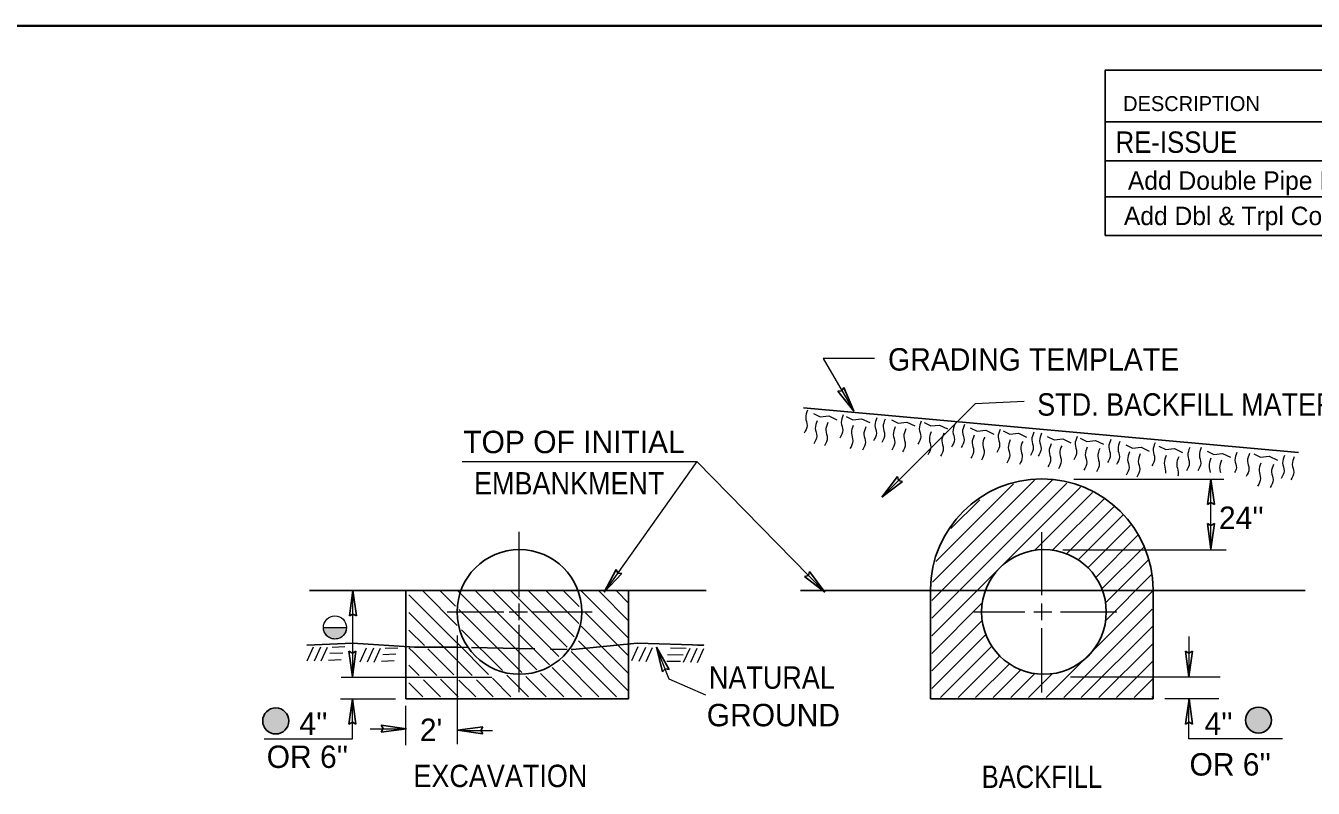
# Model space of a CAD drawing. Extents: x -23 to 389, y -283 to 18.
# Drawn here: x 275.1 to 350.9, y -79 to -34.1 of the extents above; entities that cross this region are included whole.
import ezdxf
from ezdxf.enums import TextEntityAlignment as Align

# ---------------------------------------------------------------- set-up
doc = ezdxf.new("R2010")
doc.units = 0
doc.header["$LTSCALE"] = 0.62
doc.linetypes.add('LONG_DASHED', pattern=[7.5, 6, -1.5])
doc.layers.add('1', color=7, linetype='Continuous', lineweight=13)
doc.layers.add('25', color=7, linetype='Continuous', lineweight=25)

msp = doc.modelspace()

# ---------------------------------------------------------------- hatches: boundary and pattern name
at = {"layer": '1'}
for points in [[(293.9349, -69.5711), (293.9299, -69.6157), (293.92, -69.6927), (293.9102, -69.7447), (293.8878, -69.8315), (293.858, -69.8886), (293.8208, -69.9507), (293.7835, -70.0052), (293.7239, -70.0771), (293.6644, -70.1217), (293.6073, -70.1589), (293.5378, -70.2011), (293.4708, -70.2259), (293.4038, -70.2407), (293.3343, -70.2556), (293.2424, -70.263), (293.1828, -70.2532), (293.0985, -70.2382), (293.0115, -70.2134), (292.947, -70.1837), (292.8875, -70.1489), (292.8205, -70.0993), (292.7758, -70.0622), (292.7088, -69.9778), (292.6592, -69.8985), (292.6194, -69.8142), (292.597, -69.7422), (292.5823, -69.6678), (292.5797, -69.5959), (292.5797, -69.5711)], [(348.3988, -75.0321, 1), (346.8639, -75.0321, 1)], [(290.5371, -75.0814, 1), (289.0022, -75.0814, 1)]]:
    msp.add_hatch(color=256, dxfattribs=at).paths.add_polyline_path(points)

# ---------------------------------------------------------------- linework, layer by layer
at = {"layer": '1', "lineweight": 35}
msp.add_line((16.069, -34.1408), (377.1528, -34.1408), dxfattribs=at)
at = {"layer": '1', "lineweight": 25}
for p, q in [((323.7979, -56.8435), (322.8672, -55.6511)), ((323.7979, -56.8435), (323.2233, -55.4442)), ((320.8428, -56.6335), (349.9933, -59.2703)), ((325.4578, -61.899), (326.3714, -60.6934)), ((325.4578, -61.899), (326.6628, -60.9844)), ((344.8294, -60.8428), (344.6235, -62.3415)), ((344.8294, -60.8428), (345.0353, -62.3415)), ((344.8308, -64.9612), (344.625, -63.4625)), ((344.8308, -64.9612), (345.0368, -63.4625)), ((309.1153, -67.5042), (309.812, -66.1615)), ((309.1153, -67.5042), (310.1483, -66.3992)), ((322.1023, -67.5033), (320.9066, -66.5767)), ((322.1023, -67.5033), (321.2008, -66.2886)), ((291.7604, -67.4023), (315.1145, -67.4023)), ((294.3159, -67.4026), (294.1101, -68.9012)), ((294.3159, -67.4026), (294.5218, -68.9012)), ((297.4363, -73.7726), (297.4363, -67.4023)), ((310.5452, -73.7726), (310.5452, -67.4023)), ((320.6605, -67.4023), (350.3757, -67.4023)), ((328.3177, -73.7726), (328.3177, -67.4023)), ((341.4265, -73.7726), (341.4265, -67.3349)), ((294.2858, -72.4792), (294.08, -70.9806)), ((294.2858, -72.4792), (294.4918, -70.9806)), ((297.9253, -71.0769), (297.6154, -70.7671)), ((298.8618, -70.9763), (298.7158, -70.8302)), ((312.1833, -70.7297), (312.9306, -72.0448)), ((312.1833, -70.7297), (312.5482, -72.1977)), ((343.5373, -72.4792), (343.3315, -70.9806)), ((343.5373, -72.4792), (343.7433, -70.9806)), ((294.2844, -73.7728), (294.0785, -75.2715)), ((294.2844, -73.7728), (294.4903, -75.2715)), ((297.4363, -73.7726), (310.5452, -73.7726)), ((328.3177, -73.7726), (341.4265, -73.7726)), ((341.3474, -73.7051), (341.4, -73.6526)), ((343.5388, -73.7728), (343.3329, -75.2715)), ((343.5388, -73.7728), (343.7448, -75.2715)), ((297.4675, -75.538), (295.9688, -75.3321)), ((297.4675, -75.538), (295.9688, -75.7439)), ((300.4616, -75.634), (301.9602, -75.4281)), ((300.4616, -75.634), (301.9602, -75.8398))]:
    msp.add_line(p, q, dxfattribs=at)
at = {"layer": '1'}
for p, q in [((323.3497, -57.1434), (323.7463, -57.3419)), ((323.7463, -57.3419), (324.2565, -57.2852)), ((324.2565, -57.2852), (324.7382, -57.5121)), ((327.9403, -57.5121), (328.3369, -57.7106)), ((328.3369, -57.7106), (328.8471, -57.6539)), ((328.8471, -57.6539), (329.3288, -57.8808)), ((332.5875, -57.9942), (332.9842, -58.1927)), ((332.9842, -58.1927), (333.4943, -58.136)), ((333.4943, -58.136), (333.976, -58.3628)), ((337.1214, -58.4196), (337.5181, -58.6181)), ((337.5181, -58.6181), (338.0282, -58.5614)), ((338.0282, -58.5614), (338.5099, -58.7883)), ((341.7687, -58.9017), (342.1653, -59.1002)), ((342.1653, -59.1002), (342.6754, -59.0435)), ((342.6754, -59.0435), (343.1572, -59.2703)), ((300.7377, -59.8066), (314.55, -59.8066)), ((314.562, -59.7958), (309.1145, -67.5041)), ((314.5621, -59.8047), (322.1019, -67.5041)), ((347.351, -59.3553), (347.7476, -59.5538)), ((347.7476, -59.5538), (348.2578, -59.4972)), ((348.2578, -59.4972), (348.7394, -59.724)), ((328.3937, -67.9913), (335.4952, -60.8898)), ((328.3937, -69.0284), (336.3491, -61.073)), ((328.3937, -70.0655), (337.151, -61.3081)), ((328.4445, -66.9033), (334.4373, -60.9107)), ((328.6234, -65.6874), (333.1991, -61.1117)), ((336.7648, -60.8426), (345.5893, -60.8426)), ((344.8302, -65.0054), (344.8302, -60.8426)), ((329.5163, -63.7574), (331.2176, -62.0561)), ((334.4492, -65.0471), (337.862, -61.6342)), ((335.5051, -65.0282), (338.5378, -61.9956)), ((336.3222, -65.2482), (339.1067, -62.4637)), ((337.0124, -65.5951), (339.6746, -62.9329)), ((337.5851, -66.0596), (340.098, -63.5466)), ((304.0991, -67.7886), (304.0991, -63.9467)), ((334.8721, -67.6702), (334.8721, -63.9647)), ((338.0532, -66.6287), (340.5156, -64.1662)), ((336.101, -65.0054), (345.7167, -65.0054)), ((338.4098, -67.3091), (340.8504, -64.8683)), ((338.6293, -68.1265), (341.1406, -65.6152)), ((338.6355, -69.1574), (341.317, -66.4759)), ((294.2852, -67.4023), (294.2852, -72.3849)), ((300.4603, -69.4635), (298.4423, -67.4456)), ((300.3471, -68.3132), (299.4793, -67.4456)), ((305.133, -72.0622), (300.5163, -67.4456)), ((305.8859, -71.7779), (301.5535, -67.4456)), ((306.4313, -71.2863), (302.5906, -67.4456)), ((306.9226, -70.7404), (303.6276, -67.4456)), ((307.3417, -70.1225), (304.6648, -67.4456)), ((307.6074, -69.3511), (305.7018, -67.4456)), ((307.6295, -68.3361), (306.739, -67.4456)), ((310.5666, -70.2362), (307.776, -67.4456)), ((310.5666, -69.1991), (308.8131, -67.4456)), ((310.5666, -68.1619), (309.8503, -67.4456)), ((335.1249, -73.7051), (341.3722, -67.4578)), ((300.5373, -70.5777), (297.6154, -67.6558)), ((304.0991, -69.1524), (304.0991, -68.1747)), ((328.3937, -71.1026), (331.3665, -68.1297)), ((334.8721, -69.1524), (334.8721, -68.1747)), ((299.4539, -70.5315), (297.6154, -68.693)), ((299.87, -68.6478), (303.2071, -68.6478)), ((304.2538, -72.2199), (300.5545, -68.5207)), ((303.5181, -68.6478), (304.5895, -68.6478)), ((304.8305, -68.6478), (308.4047, -68.6478)), ((310.5452, -71.2516), (308.0085, -68.7151)), ((330.8702, -68.6478), (333.8637, -68.6478)), ((334.3994, -68.6478), (335.4708, -68.6478)), ((335.9749, -68.6478), (339.2859, -68.6478)), ((336.1621, -73.7051), (341.3768, -68.4903)), ((298.5263, -70.6408), (297.6154, -69.73)), ((303.1128, -72.1161), (300.7038, -69.7072)), ((304.0991, -73.3917), (304.0991, -69.4313)), ((310.5452, -72.2888), (307.7517, -69.4954)), ((328.3937, -72.1397), (331.3627, -69.1707)), ((334.8721, -73.4097), (334.8721, -69.6255)), ((337.1992, -73.7051), (341.3814, -69.5228)), ((302.3058, -72.3462), (300.4112, -70.4512)), ((300.4614, -76.4531), (300.4614, -70.0512)), ((310.5452, -73.3258), (307.5853, -70.3661)), ((328.3937, -73.1767), (331.5768, -69.9937)), ((343.5381, -70.1142), (343.5381, -72.4478)), ((291.6223, -71.5337), (292.0005, -70.7137)), ((292.0477, -71.5337), (292.4258, -70.7137)), ((292.4415, -71.5495), (292.8198, -70.7295)), ((292.9616, -71.0999), (293.7179, -71.0684)), ((293.0876, -70.7373), (293.8439, -70.7057)), ((294.742, -71.5967), (295.1203, -70.7768)), ((295.1673, -71.5967), (295.5456, -70.7768)), ((295.5613, -71.6126), (295.9394, -70.7926)), ((296.0813, -71.163), (296.8376, -71.1315)), ((296.2073, -70.8004), (296.9637, -70.7688)), ((297.4363, -73.7882), (297.4363, -70.8712)), ((299.253, -72.4047), (297.8094, -70.9609)), ((300.2496, -72.3642), (298.874, -70.9887)), ((301.3273, -72.4047), (299.4235, -70.501)), ((309.8376, -73.6555), (307.1663, -70.9841)), ((310.7321, -71.5222), (311.1103, -70.7022)), ((311.1753, -71.5582), (311.5536, -70.7383)), ((311.5693, -71.5742), (311.9476, -70.7542)), ((312.8303, -71.1778), (313.7503, -71.1868)), ((313.0198, -70.7807), (313.9398, -70.7897)), ((313.7828, -71.6215), (314.161, -70.8016)), ((314.2082, -71.6215), (314.5863, -70.8016)), ((314.6021, -71.6373), (314.9803, -70.8173)), ((328.3177, -73.7882), (328.3177, -70.8712)), ((328.9024, -73.7051), (331.9295, -70.678)), ((329.9395, -73.7051), (332.394, -71.2507)), ((338.2362, -73.7051), (341.3862, -70.5552)), ((292.8671, -71.4942), (293.6234, -71.4627)), ((295.9868, -71.5572), (296.7431, -71.5257)), ((298.2204, -72.4092), (297.6154, -71.8042)), ((307.7634, -73.6555), (306.0483, -71.9403)), ((308.8006, -73.6555), (306.6479, -71.5027)), ((312.8033, -71.5581), (313.606, -71.566)), ((330.9766, -73.7051), (332.9631, -71.7186)), ((339.2733, -73.7051), (341.3908, -71.5877)), ((293.6234, -72.5112), (302.4902, -72.5112)), ((299.4667, -73.6555), (298.4639, -72.6527)), ((300.5038, -73.6555), (299.4606, -72.6122)), ((301.5409, -73.6555), (300.5563, -72.6708)), ((302.5779, -73.6555), (301.5799, -72.6573)), ((303.6151, -73.6555), (302.5223, -72.5627)), ((304.6522, -73.6555), (303.3745, -72.3777)), ((305.6893, -73.6555), (304.4973, -72.4636)), ((306.7263, -73.6555), (305.3495, -72.2787)), ((332.0137, -73.7051), (333.6435, -72.0752)), ((333.0508, -73.7051), (334.461, -72.2949)), ((334.0878, -73.7051), (335.4918, -72.3011)), ((345.3655, -72.5112), (336.562, -72.5112)), ((340.3104, -73.7051), (341.3954, -72.6202)), ((298.4297, -73.6555), (297.6154, -72.8412)), ((293.5918, -73.7726), (296.8181, -73.7726)), ((294.2852, -76.1377), (294.2852, -73.7726)), ((297.4363, -76.5162), (297.4363, -74.1982)), ((345.3024, -73.7726), (342.1081, -73.7726)), ((343.5381, -76.1377), (343.5381, -73.7726)), ((295.3251, -75.5387), (297.3418, -75.5387)), ((302.5412, -75.6648), (300.8078, -75.6648)), ((289.0858, -76.1377), (294.2852, -76.1377)), ((349.0523, -76.1377), (343.5381, -76.1377))]:
    msp.add_line(p, q, dxfattribs=at)
at = {"layer": '1', "linetype": 'LONG_DASHED', "lineweight": 25}
msp.add_line((301.2952, -70.7606), (306.9234, -70.8648), dxfattribs=at)
at = {"layer": '1'}
for points in [[(325.0241, -53.7391), (321.9938, -53.7391), (323.7975, -56.8442)], [(333.8267, -56.2663), (330.9406, -56.4108), (325.457, -61.8987)], [(321.4228, -56.9733), (321.8194, -57.1717), (322.3296, -57.1151), (322.8113, -57.342)], [(326.0133, -57.342), (326.41, -57.5404), (326.9201, -57.4837), (327.4018, -57.7107)], [(330.6606, -57.8241), (331.0573, -58.0225), (331.5673, -57.9658), (332.0491, -58.1927)], [(335.1945, -58.3346), (335.5912, -58.533), (336.1013, -58.4763), (336.583, -58.7032)], [(339.8134, -58.8167), (340.2101, -59.0152), (340.7202, -58.9585), (341.2019, -59.1854)], [(344.6023, -59.1854), (344.999, -59.3838), (345.5091, -59.3272), (345.9908, -59.5541)], [(315.0828, -73.5674), (312.94, -72.6213), (312.1838, -70.7292)]]:
    msp.add_lwpolyline(points, dxfattribs=at)
at = {"layer": '1', "lineweight": 25}
for points in [[(322.8672, -55.6511), (323.1053, -55.6469), (323.2233, -55.4442)], [(326.3714, -60.6934), (326.4366, -60.9225), (326.6628, -60.9844)], [(345.0353, -62.3415), (344.8273, -62.2255), (344.6235, -62.3415)], [(344.625, -63.4625), (344.833, -63.5784), (345.0368, -63.4625)], [(309.812, -66.1615), (309.915, -66.3762), (310.1483, -66.3992)], [(320.9066, -66.5767), (321.1363, -66.514), (321.2008, -66.2886)], [(294.5218, -68.9012), (294.3138, -68.7852), (294.1101, -68.9012)], [(307.1575, -70.8692), (307.268, -70.8712), (311.0493, -70.4928), (314.9568, -70.619), (314.6221, -70.6112)], [(291.6029, -70.619), (294.3168, -70.5084), (297.9405, -70.7451), (300.4614, -70.7451), (301.1329, -70.7576)], [(294.08, -70.9806), (294.288, -71.0966), (294.4918, -70.9806)], [(343.7433, -70.9806), (343.5353, -71.0966), (343.3315, -70.9806)], [(312.9306, -72.0448), (312.6943, -72.0144), (312.5482, -72.1977)], [(294.4903, -75.2715), (294.2823, -75.1556), (294.0785, -75.2715)], [(295.9688, -75.7439), (296.0848, -75.5359), (295.9688, -75.3321)], [(301.9602, -75.4281), (301.8443, -75.6361), (301.9602, -75.8398)], [(343.3329, -75.2715), (343.5409, -75.1556), (343.7448, -75.2715)]]:
    msp.add_lwpolyline(points, dxfattribs=at)
at = {"layer": '1'}
msp.add_lwpolyline([(293.9349, -69.5711), (293.9299, -69.6157), (293.92, -69.6927), (293.9102, -69.7447), (293.8878, -69.8315), (293.858, -69.8886), (293.8208, -69.9507), (293.7835, -70.0052), (293.7239, -70.0771), (293.6644, -70.1217), (293.6073, -70.1589), (293.5378, -70.2011), (293.4708, -70.2259), (293.4038, -70.2407), (293.3343, -70.2556), (293.2424, -70.263), (293.1828, -70.2532), (293.0985, -70.2382), (293.0115, -70.2134), (292.947, -70.1837), (292.8875, -70.1489), (292.8205, -70.0993), (292.7758, -70.0622), (292.7088, -69.9778), (292.6592, -69.8985), (292.6194, -69.8142), (292.597, -69.7422), (292.5823, -69.6678), (292.5797, -69.5959), (292.5797, -69.5711)], close=True, dxfattribs=at)
at = {"layer": '1', "lineweight": 25}
for centre, radius in [((304.1168, -68.6637), 3.6707), ((334.9982, -68.6637), 3.6707), ((347.6314, -75.0321), 0.7674), ((289.7697, -75.0814), 0.7674)]:
    msp.add_circle(centre, radius, dxfattribs=at)
at = {"layer": '1'}
msp.add_circle((293.2548, -69.5786), 0.6802, dxfattribs=at)
at = {"layer": '1', "lineweight": 25}
msp.add_arc((334.8722, -67.3864), 6.5545, 0.45016, 179.6228, dxfattribs=at)
at = {"layer": '1'}
for points in [[(321.0827, -56.7747), (320.9694, -57.2285), (321.0543, -57.6822), (320.8843, -58.136)], [(321.6495, -57.3987), (321.5362, -57.8524), (321.6212, -58.3062), (321.4511, -58.7599)], [(322.2728, -57.512), (322.1595, -57.9657), (322.2445, -58.4195), (322.0744, -58.8732)], [(323.1796, -57.0582), (323.0663, -57.512), (323.1513, -57.9657), (322.9812, -58.4195)], [(325.1632, -57.2284), (325.0498, -57.6822), (325.1348, -58.1359), (324.9648, -58.5897)], [(325.6449, -57.3136), (325.5317, -57.7673), (325.6166, -58.2211), (325.4466, -58.6748)], [(327.7702, -57.4269), (327.6568, -57.8807), (327.7418, -58.3344), (327.5718, -58.7882)], [(329.7538, -57.5971), (329.6404, -58.0508), (329.7254, -58.5046), (329.5553, -58.9583)], [(323.7747, -57.6822), (323.6613, -58.1359), (323.7463, -58.5897), (323.5763, -59.0434)], [(324.5114, -57.7672), (324.3981, -58.221), (324.4831, -58.6747), (324.313, -59.1285)], [(326.2401, -57.7673), (326.1268, -58.2211), (326.2118, -58.6748), (326.0417, -59.1286)], [(326.8634, -57.8807), (326.7501, -58.3344), (326.8351, -58.7882), (326.665, -59.2419)], [(328.3653, -58.0508), (328.2519, -58.5046), (328.3369, -58.9583), (328.1669, -59.4121)], [(329.102, -58.1359), (328.9887, -58.5897), (329.0737, -59.0434), (328.9036, -59.4972)], [(330.3205, -57.6255), (330.2072, -58.0792), (330.2922, -58.533), (330.1222, -58.9867)], [(330.8873, -58.2494), (330.774, -58.7032), (330.8589, -59.1569), (330.6889, -59.6107)], [(331.5106, -58.3627), (331.3973, -58.8165), (331.4823, -59.2702), (331.3123, -59.724)], [(332.4173, -57.909), (332.3041, -58.3627), (332.3891, -58.8165), (332.219, -59.2702)], [(334.4009, -58.0792), (334.2877, -58.5329), (334.3726, -58.9867), (334.2026, -59.4404)], [(334.8544, -58.136), (334.7411, -58.5897), (334.8261, -59.0435), (334.6561, -59.4972)], [(336.9513, -58.3344), (336.838, -58.7882), (336.923, -59.2419), (336.7529, -59.6957)], [(333.0125, -58.5329), (332.8992, -58.9867), (332.9842, -59.4404), (332.8141, -59.8942)], [(333.7492, -58.618), (333.6359, -59.0717), (333.7208, -59.5255), (333.5508, -59.9792)], [(335.4212, -58.7599), (335.3079, -59.2137), (335.3928, -59.6674), (335.2228, -60.1212)], [(336.0445, -58.8732), (335.9313, -59.327), (336.0162, -59.7807), (335.8462, -60.2345)], [(337.5464, -58.9583), (337.4331, -59.4121), (337.5181, -59.8658), (337.348, -60.3196)], [(338.2831, -59.0434), (338.1698, -59.4972), (338.2548, -59.9509), (338.0848, -60.4047)], [(338.9348, -58.5046), (338.8216, -58.9583), (338.9066, -59.4121), (338.7365, -59.8658)], [(339.4733, -58.6182), (339.36, -59.0719), (339.445, -59.5257), (339.2749, -59.9794)], [(341.5418, -58.7032), (341.4286, -59.1569), (341.5136, -59.6107), (341.3435, -60.0644)], [(343.5821, -58.9867), (343.4688, -59.4404), (343.5538, -59.8942), (343.3838, -60.3479)], [(344.2623, -58.9868), (344.149, -59.4406), (344.2339, -59.8943), (344.0639, -60.3481)], [(340.0401, -59.2421), (339.9268, -59.6958), (340.0118, -60.1496), (339.8418, -60.6033)], [(340.6634, -59.3554), (340.5502, -59.8092), (340.6351, -60.2629), (340.4651, -60.7167)], [(342.1936, -59.4404), (342.0803, -59.8942), (342.1512, -60.3763), (342.1512, -60.4898)], [(342.9303, -59.5255), (342.8171, -59.9792), (342.902, -60.433), (342.8879, -60.6599)], [(344.829, -59.6107), (344.7158, -60.0645), (344.7899, -60.4602)], [(345.4523, -59.7241), (345.3391, -60.1778), (345.392, -60.4602)], [(346.3592, -59.2703), (346.2458, -59.7241), (346.3308, -60.1778), (346.225, -60.4602)], [(347.0958, -59.3271), (346.9826, -59.7808), (347.0675, -60.2346), (346.8975, -60.6883)], [(349.1644, -59.4403), (349.0511, -59.8941), (349.1361, -60.3478), (348.9661, -60.8016)], [(349.7312, -59.5254), (349.6179, -59.9792), (349.7028, -60.4329), (349.5328, -60.8867)], [(347.7759, -59.8941), (347.6627, -60.3478), (347.7476, -60.8016), (347.5776, -61.2553)], [(348.5127, -59.9792), (348.3993, -60.4329), (348.4843, -60.8867), (348.3143, -61.3404)]]:
    msp.add_spline(points, degree=3, dxfattribs=at)
at = {"layer": '25'}
for p, q in [((338.6117, -39.7942), (374.685, -39.7942)), ((338.6117, -42.0973), (338.6117, -46.4927)), ((338.6117, -44.2242), (374.685, -44.2242)), ((338.6117, -46.4927), (374.6918, -46.4927))]:
    msp.add_line(p, q, dxfattribs=at)
msp.add_lwpolyline([(338.6117, -42.0973), (374.6918, -42.0973), (374.6918, -36.748), (338.6117, -36.748)], close=True, dxfattribs=at)

# ---------------------------------------------------------------- texts
at = {"layer": '1'}
for s, width, p in [('GRADING TEMPLATE', 0.95, (325.8188, -54.449)), ('STD. BACKFILL MATERIAL', 0.9, (334.5998, -57.1049)), ('EMBANKMENT', 0.9, (301.4433, -61.7451)), ('NATURAL', 0.9, (315.2718, -73.189)), ('EXCAVATION', 0.9, (297.8746, -78.9788)), ('BACKFILL', 0.85, (331.3348, -79.0271))]:
    msp.add_text(s, height=1.32, dxfattribs=dict(at, width=width)).set_placement(p)
for s, p in [('TOP OF INITIAL ', (300.8095, -59.3118)), ("24''", (345.3025, -63.7754)), ('GROUND', (315.1458, -75.3966)), ("4''", (291.1623, -75.9012)), ("2'", (298.2557, -76.2638)), ("4''", (344.4516, -75.9012)), ("OR 6''", (289.2378, -77.8488)), ("OR 6''", (343.5692, -78.2981))]:
    msp.add_text(s, height=1.32, dxfattribs=at).set_placement(p)
at = {"layer": '25'}
msp.add_text('DESCRIPTION', height=0.8807, dxfattribs=at).set_placement((339.6591, -39.1649))
at = {"layer": '25', "width": 0.9}
msp.add_text('RE-ISSUE ', height=1.26, dxfattribs=at).set_placement((339.2138, -41.627))
at = {"layer": '25'}
for s, p in [('Add Double Pipe Installation Detail', (351.0892, -43.7998)), ('Add Dbl & Trpl Cols./Rem. V.Ellp Col.', (351.7788, -45.8799))]:
    msp.add_text(s, height=1.083, dxfattribs=at).set_placement(p, align=Align.CENTER)

doc.saveas('drawing.dxf')
